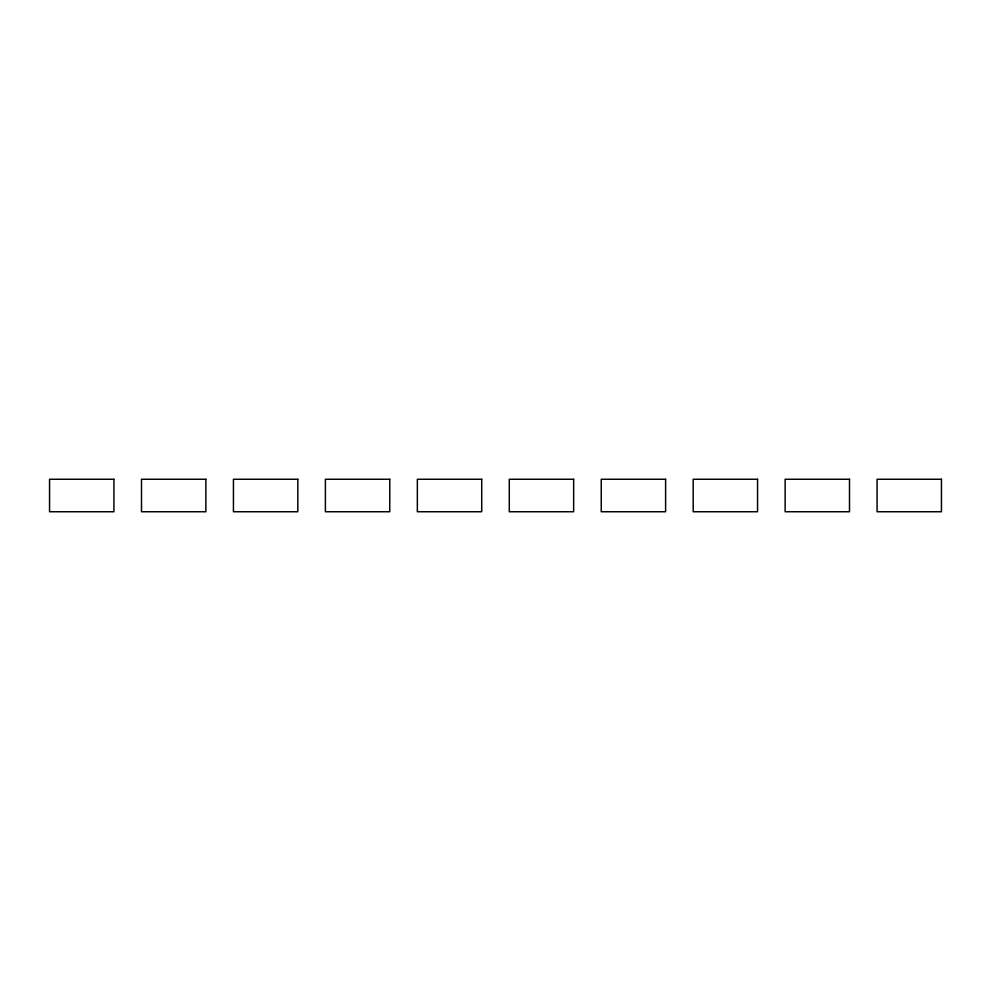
<?xml version="1.0" encoding="UTF-8"?>
<svg xmlns="http://www.w3.org/2000/svg" width="991" height="991" viewBox="0 0 991 991"><rect width="100%" height="100%" fill="white"/><g stroke="black" fill="none" stroke-linecap="round" stroke-linejoin="round"><path stroke-width="1.49" d="M113.915 479.26L49.55 479.26L49.55 511.74L113.915 511.74L113.915 479.26M205.868 479.26L141.502 479.26L141.502 511.74L205.868 511.74L205.868 479.26M297.808 479.26L233.442 479.26L233.442 511.74L297.808 511.74L297.808 479.26M389.76 479.26L325.395 479.26L325.395 511.74L389.76 511.74L389.76 479.26M481.713 479.26L417.347 479.26L417.347 511.74L481.713 511.74L481.713 479.26M573.653 479.26L509.287 479.26L509.287 511.74L573.653 511.74L573.653 479.26M665.605 479.26L601.24 479.26L601.24 511.74L665.605 511.74L665.605 479.26M757.558 479.26L693.192 479.26L693.192 511.74L757.558 511.74L757.558 479.26M849.498 479.26L785.132 479.26L785.132 511.74L849.498 511.74L849.498 479.26M941.45 479.26L877.085 479.26L877.085 511.74L941.45 511.74L941.45 479.26"/></g></svg>
